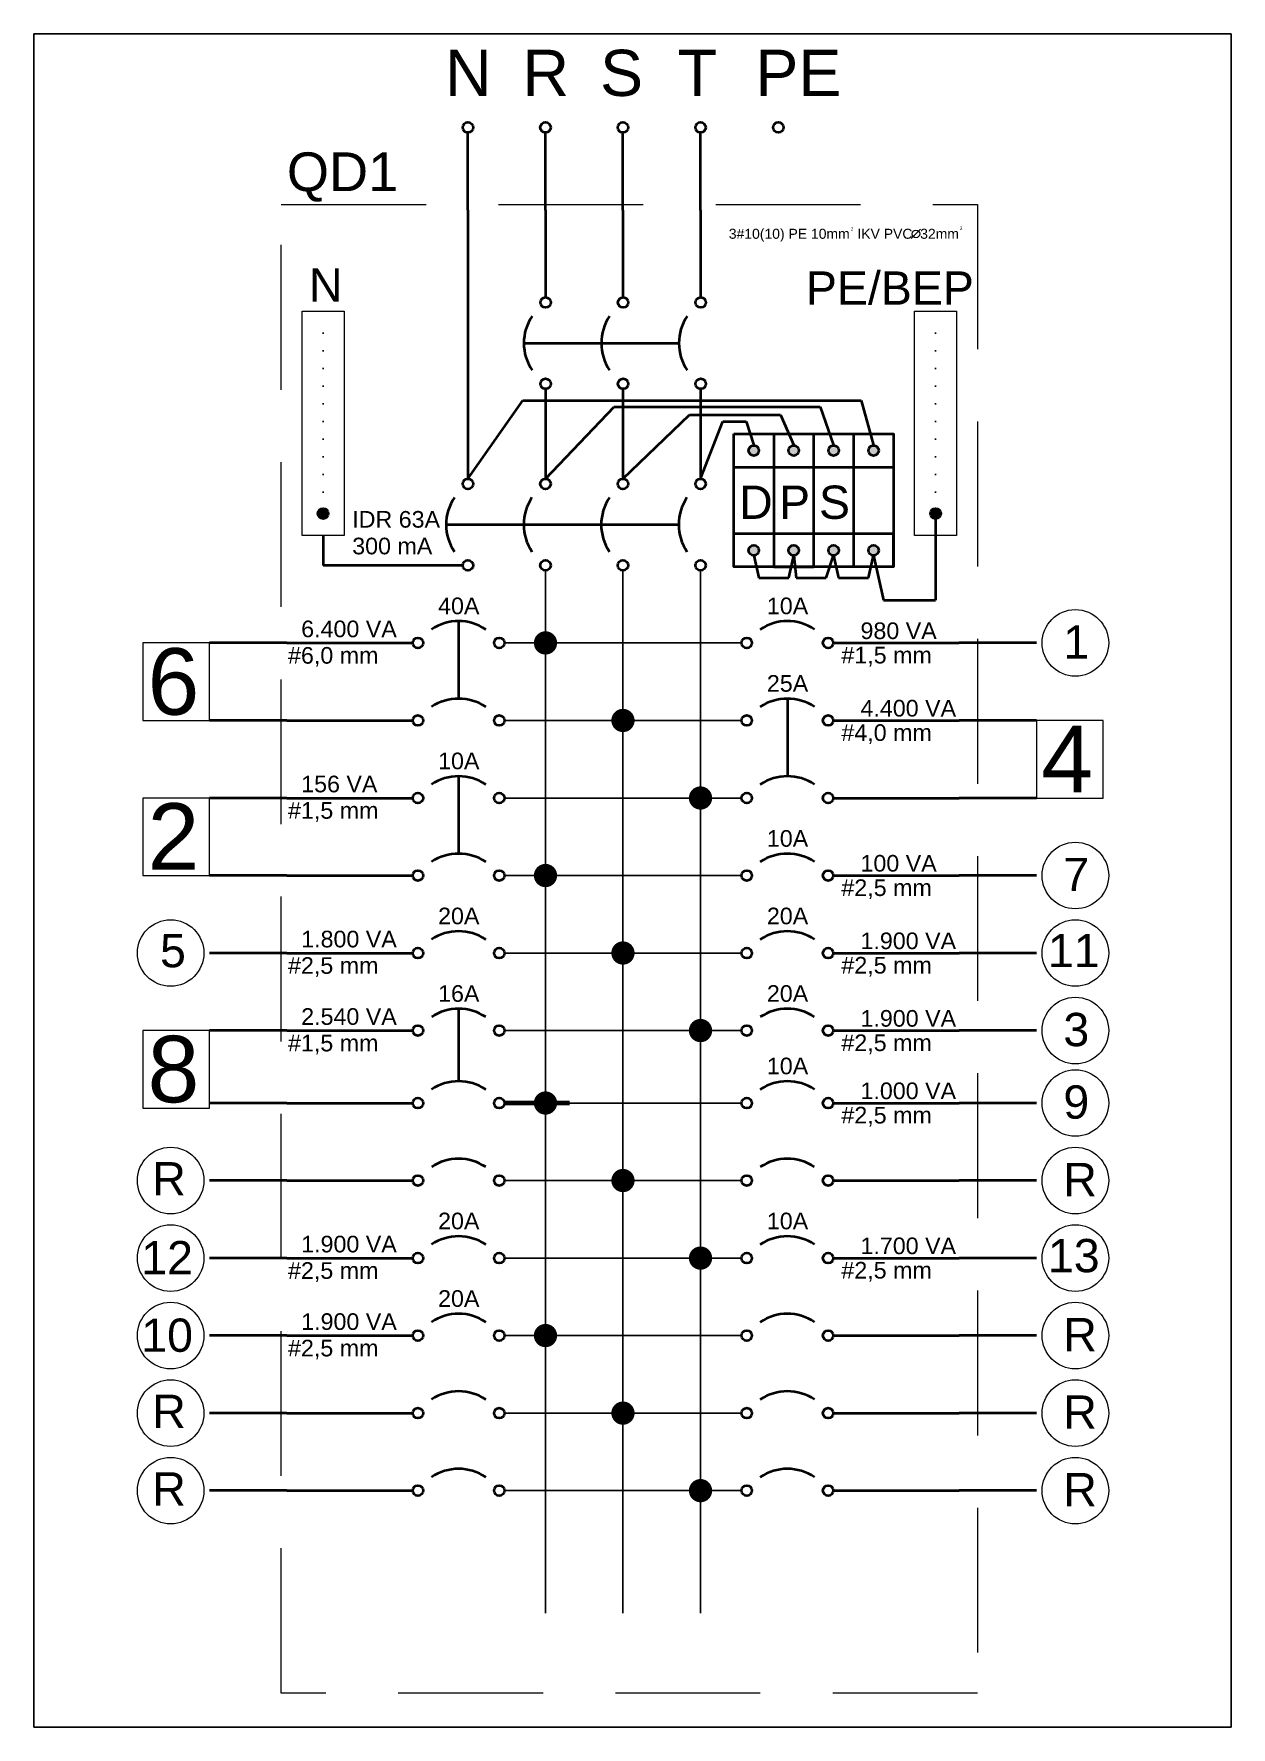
# Model space of a CAD drawing. Header units: millimetres. Extents: x 0 to 210, y 0 to 297.
import ezdxf

# ---------------------------------------------------------------- set-up
doc = ezdxf.new("R2010")
doc.units = ezdxf.units.MM
doc.linetypes.add('ACAD_ISO07W100', pattern=[3, 0, -3])
doc.linetypes.add('DASHEDX2', pattern=[38.1, 25.4, -12.7])
for name, color, linetype, lineweight in [('Barramento', 3, 'Continuous', 100), ('Borda', 1, 'DASHEDX2', 20), ('Detalhes', 1, 'Continuous', 20), ('Fiação', 5, 'Continuous', 40)]:
    doc.layers.add(name, color=color, linetype=linetype, lineweight=lineweight)
doc.styles.get("Standard").update_dxf_attribs({"font": 'ARIAL.TTF'})
doc.styles.add('style1', font='ARIAL.TTF')

msp = doc.modelspace()

# ---------------------------------------------------------------- hatches: boundary and pattern name
at = {"layer": 'Fiação'}
h = msp.add_hatch(color=256, dxfattribs=at)
h.dxf.hatch_style = 1
h.paths.add_polyline_path([(127.18, 223.92, 1), (125.36, 223.92, 1)])
h.paths.add_polyline_path([(134.18, 223.92, 1), (132.37, 223.92, 1)])
h.paths.add_polyline_path([(141.18, 223.92, 1), (139.37, 223.92, 1)])
h.paths.add_polyline_path([(148.19, 223.92, 1), (146.37, 223.92, 1)])
h.paths.add_polyline_path([(148.19, 206.41, 1), (146.37, 206.41, 1)])
h.paths.add_polyline_path([(141.18, 206.41, 1), (139.37, 206.41, 1)])
h.paths.add_polyline_path([(134.18, 206.41, 1), (132.37, 206.41, 1)])
h.paths.add_polyline_path([(127.18, 206.41, 1), (125.36, 206.41, 1)])
h = msp.add_hatch(color=256, dxfattribs=at)
h.dxf.hatch_style = 1
h.paths.add_polyline_path([(51.64, 212.87, 1), (49.83, 212.87, 1)])
h = msp.add_hatch(color=256, dxfattribs=at)
h.dxf.hatch_style = 1
h.paths.add_polyline_path([(157.26, 212.87, 1), (159.07, 212.87, 1)])

# ---------------------------------------------------------------- linework, layer by layer
for p, q in [((0, 0), (0, 297)), ((0, 297), (210, 297)), ((210, 297), (210, 0)), ((210, 0), (0, 0))]:
    msp.add_line(p, q)
at = {"layer": 'Barramento', "linetype": 'ACAD_ISO07W100', "lineweight": -3}
for p, q in [((50.74, 244.51), (50.74, 212.87)), ((158.16, 244.51), (158.16, 212.87))]:
    msp.add_line(p, q, dxfattribs=at)
at = {"layer": 'Barramento', "lineweight": -3}
for p, q in [((89.74, 202.88), (89.74, 100.7)), ((103.33, 202.88), (103.33, 100.7)), ((116.93, 202.88), (116.93, 100.7)), ((82.55, 190.17), (103.33, 190.17)), ((103.33, 190.17), (124.12, 190.17)), ((82.55, 176.57), (103.33, 176.57)), ((103.33, 176.57), (124.12, 176.57)), ((82.55, 162.97), (103.33, 162.97)), ((103.33, 162.97), (124.12, 162.97)), ((82.55, 149.37), (103.33, 149.37)), ((103.33, 149.37), (124.12, 149.37)), ((82.55, 135.78), (103.33, 135.78)), ((103.33, 135.78), (124.12, 135.78)), ((82.55, 122.18), (103.33, 122.18)), ((89.74, 122.18), (89.74, 20)), ((103.33, 122.18), (124.12, 122.18)), ((103.33, 122.18), (103.33, 20)), ((116.93, 122.18), (116.93, 20)), ((93.96, 109.46), (123.9, 109.46)), ((82.55, 95.87), (103.33, 95.87)), ((103.33, 95.87), (124.12, 95.87)), ((82.55, 82.27), (103.33, 82.27)), ((103.33, 82.27), (124.12, 82.27)), ((82.55, 68.68), (103.33, 68.68)), ((103.33, 68.68), (124.12, 68.68)), ((82.55, 55.08), (103.33, 55.08)), ((103.33, 55.08), (124.12, 55.08)), ((82.55, 41.48), (103.33, 41.48)), ((103.33, 41.48), (124.12, 41.48))]:
    msp.add_line(p, q, dxfattribs=at)
at = {"layer": 'Barramento'}
msp.add_line((93.96, 109.46), (82.55, 109.46), dxfattribs=at)
at = {"layer": 'Barramento', "lineweight": -3, "const_width": 2.04}
for points in [[(88.72, 190.17, 1), (90.76, 190.17, 1)], [(102.31, 176.57, 1), (104.35, 176.57, 1)], [(115.91, 162.97, 1), (117.95, 162.97, 1)], [(88.72, 149.37, 1), (90.76, 149.37, 1)], [(102.31, 135.78, 1), (104.35, 135.78, 1)], [(115.91, 122.18, 1), (117.95, 122.18, 1)], [(88.72, 109.47, 1), (90.76, 109.47, 1)], [(102.31, 95.87, 1), (104.35, 95.87, 1)], [(115.91, 82.27, 1), (117.95, 82.27, 1)], [(88.72, 68.68, 1), (90.76, 68.68, 1)], [(102.31, 55.08, 1), (104.35, 55.08, 1)], [(115.91, 41.48, 1), (117.95, 41.48, 1)]]:
    msp.add_lwpolyline(points, format="xyb", close=True, dxfattribs=at)
at = {"layer": 'Borda'}
msp.add_lwpolyline([(43.39, 267.08), (165.51, 267.08), (165.51, 5.98), (43.39, 5.98)], close=True, dxfattribs=at)
at = {"layer": 'Detalhes'}
for p, q in [((154.71, 261.91), (153.88, 261.08)), ((154.71, 261.91), (155.53, 262.74)), ((155.53, 262.74), (154.71, 261.91))]:
    msp.add_line(p, q, dxfattribs=at)
for points in [[(47.06, 248.36), (54.41, 248.36), (54.41, 209.01), (47.06, 209.01)], [(154.49, 248.36), (161.84, 248.36), (161.84, 209.01), (154.49, 209.01)], [(30.79, 190.17), (19.12, 190.17), (19.12, 176.57), (30.79, 176.57)], [(187.55, 176.57), (175.88, 176.57), (175.88, 162.97), (187.55, 162.97)], [(30.79, 162.97), (19.12, 162.97), (19.12, 149.37), (30.79, 149.37)], [(30.79, 122.18), (19.12, 122.18), (19.12, 108.58), (30.79, 108.58)]]:
    msp.add_lwpolyline(points, close=True, dxfattribs=at)
for centre, radius in [((154.71, 261.91), 0.678), ((182.68, 190.17), 5.84), ((182.68, 149.37), 5.84), ((23.99, 135.78), 5.84), ((182.68, 135.78), 5.84), ((182.68, 122.18), 5.84), ((182.68, 109.47), 5.84), ((23.99, 95.87), 5.84), ((182.68, 95.87), 5.84), ((23.99, 82.27), 5.84), ((182.68, 82.27), 5.84), ((23.99, 68.68), 5.84), ((182.68, 68.68), 5.84), ((23.99, 55.08), 5.84), ((182.68, 55.08), 5.84), ((23.99, 41.48), 5.84), ((182.68, 41.48), 5.84)]:
    msp.add_circle(centre, radius, dxfattribs=at)
at = {"layer": 'Fiação'}
for p, q in [((76.14, 266.09), (76.14, 279.69)), ((89.74, 266.09), (89.74, 279.69)), ((103.33, 266.09), (103.33, 279.69)), ((116.93, 266.09), (116.93, 279.69)), ((76.14, 266.09), (76.14, 250.8)), ((89.74, 266.09), (89.74, 250.8)), ((103.33, 266.09), (103.33, 250.8)), ((116.93, 266.09), (116.93, 250.8)), ((76.14, 250.8), (76.14, 234.71)), ((85.94, 242.75), (113.14, 242.75)), ((76.14, 234.71), (76.14, 218.97)), ((89.74, 234.71), (89.74, 218.97)), ((103.33, 234.71), (103.33, 218.97)), ((116.93, 234.71), (116.93, 218.97)), ((76.14, 218.97), (85.76, 232.71)), ((85.76, 232.71), (145.12, 232.71)), ((145.12, 232.71), (147.28, 224.83)), ((89.74, 218.97), (101.76, 231.61)), ((101.76, 231.61), (137.89, 231.61)), ((103.33, 218.97), (115.01, 230.16)), ((115.01, 230.16), (130.97, 230.16)), ((116.93, 218.97), (120.85, 229)), ((120.85, 229), (124.96, 229)), ((124.96, 229), (126.27, 224.83)), ((130.97, 230.16), (133.27, 224.83)), ((137.89, 231.61), (140.28, 224.83)), ((122.77, 226.84), (129.77, 226.84)), ((129.77, 226.84), (129.77, 203.5)), ((136.78, 203.5), (136.78, 226.84)), ((136.78, 226.84), (143.78, 226.84)), ((143.78, 226.84), (143.78, 203.5)), ((122.77, 209.33), (122.77, 221)), ((122.77, 221), (150.78, 221)), ((50.74, 213.78), (50.74, 211.96)), ((50.74, 213.78), (50.74, 211.96)), ((72.31, 210.92), (85.91, 210.92)), ((85.91, 210.92), (113.11, 210.92)), ((158.16, 211.96), (158.16, 197.66)), ((50.74, 209.01), (50.74, 203.78)), ((150.78, 209.33), (122.77, 209.33)), ((150.78, 203.5), (150.78, 209.33)), ((126.27, 205.51), (127.15, 201.58)), ((132.4, 201.58), (133.27, 205.51)), ((133.27, 205.51), (133.71, 201.58)), ((138.96, 201.58), (140.28, 205.51)), ((140.28, 205.51), (141.15, 201.58)), ((146.4, 201.58), (147.28, 205.51)), ((147.28, 205.51), (149.03, 197.66)), ((75.23, 203.78), (50.74, 203.78)), ((129.77, 203.5), (136.78, 203.5)), ((127.15, 201.58), (132.4, 201.58)), ((133.71, 201.58), (138.96, 201.58)), ((141.15, 201.58), (146.4, 201.58)), ((149.03, 197.66), (158.16, 197.66)), ((74.5, 193.99), (74.5, 180.39)), ((44.39, 190.17), (30.79, 190.17)), ((44.39, 190.17), (66.45, 190.17)), ((140.21, 190.17), (162.28, 190.17)), ((175.88, 190.17), (162.28, 190.17)), ((132.17, 180.39), (132.17, 166.8)), ((44.39, 176.57), (30.79, 176.57)), ((44.39, 176.57), (66.45, 176.57)), ((140.21, 176.57), (162.28, 176.57)), ((175.88, 176.57), (162.28, 176.57)), ((74.5, 166.8), (74.5, 153.2)), ((44.39, 162.97), (30.79, 162.97)), ((44.39, 162.97), (66.45, 162.97)), ((140.21, 162.97), (162.28, 162.97)), ((175.88, 162.97), (162.28, 162.97)), ((44.39, 149.37), (30.79, 149.37)), ((44.39, 149.37), (66.45, 149.37)), ((140.21, 149.37), (162.28, 149.37)), ((175.88, 149.37), (162.28, 149.37)), ((44.39, 135.78), (30.79, 135.78)), ((44.39, 135.78), (66.45, 135.78)), ((140.21, 135.78), (162.28, 135.78)), ((175.88, 135.78), (162.28, 135.78)), ((74.5, 126), (74.5, 113.29)), ((44.39, 122.18), (30.79, 122.18)), ((44.39, 122.18), (66.45, 122.18)), ((140.21, 122.18), (162.28, 122.18)), ((175.88, 122.18), (162.28, 122.18)), ((44.39, 109.47), (30.79, 109.47)), ((44.39, 109.47), (66.45, 109.47)), ((140.21, 109.47), (162.28, 109.47)), ((175.88, 109.47), (162.28, 109.47)), ((44.39, 95.87), (30.79, 95.87)), ((44.39, 95.87), (66.45, 95.87)), ((140.21, 95.87), (162.28, 95.87)), ((175.88, 95.87), (162.28, 95.87)), ((44.39, 82.27), (30.79, 82.27)), ((44.39, 82.27), (66.45, 82.27)), ((140.21, 82.27), (162.28, 82.27)), ((175.88, 82.27), (162.28, 82.27)), ((44.39, 68.68), (30.79, 68.68)), ((44.39, 68.68), (66.45, 68.68)), ((140.21, 68.68), (162.28, 68.68)), ((175.88, 68.68), (162.28, 68.68)), ((44.39, 55.08), (30.79, 55.08)), ((44.39, 55.08), (66.45, 55.08)), ((140.21, 55.08), (162.28, 55.08)), ((175.88, 55.08), (162.28, 55.08)), ((44.39, 41.48), (30.79, 41.48)), ((44.39, 41.48), (66.45, 41.48)), ((140.21, 41.48), (162.28, 41.48)), ((175.88, 41.48), (162.28, 41.48))]:
    msp.add_line(p, q, dxfattribs=at)
msp.add_lwpolyline([(122.77, 226.84), (150.78, 226.84), (150.78, 203.5), (122.77, 203.5)], close=True, dxfattribs=at)
for centre in [(76.14, 280.6), (89.74, 280.6), (103.33, 280.6), (116.93, 280.6), (130.58, 280.6), (89.76, 249.89), (103.36, 249.89), (116.96, 249.89), (89.76, 235.62), (103.36, 235.62), (116.96, 235.62), (126.27, 223.92), (133.27, 223.92), (140.28, 223.92), (147.28, 223.92), (76.14, 218.06), (89.74, 218.06), (103.33, 218.06), (116.93, 218.06), (50.74, 212.87), (158.16, 212.87), (126.27, 206.41), (133.27, 206.41), (140.28, 206.41), (147.28, 206.41), (76.13, 203.78), (89.74, 203.78), (103.33, 203.78), (116.93, 203.78), (67.36, 190.17), (81.64, 190.17), (125.03, 190.17), (139.31, 190.17), (67.36, 176.57), (81.64, 176.57), (125.03, 176.57), (139.31, 176.57), (67.36, 162.97), (81.64, 162.97), (125.03, 162.97), (139.31, 162.97), (67.36, 149.37), (81.64, 149.37), (125.03, 149.37), (139.31, 149.37), (67.36, 135.78), (81.64, 135.78), (125.03, 135.78), (139.31, 135.78), (67.36, 122.18), (81.64, 122.18), (125.03, 122.18), (139.31, 122.18), (67.36, 109.47), (81.64, 109.47), (125.03, 109.47), (139.31, 109.47), (67.36, 95.87), (81.64, 95.87), (125.03, 95.87), (139.31, 95.87), (67.36, 82.27), (81.64, 82.27), (125.03, 82.27), (139.31, 82.27), (67.36, 68.68), (81.64, 68.68), (125.03, 68.68), (139.31, 68.68), (67.36, 55.08), (81.64, 55.08), (125.03, 55.08), (139.31, 55.08), (67.36, 41.48), (81.64, 41.48), (125.03, 41.48), (139.31, 41.48)]:
    msp.add_circle(centre, 0.907, dxfattribs=at)
for centre, start, end in [((94.52, 242.75), 146.3099, 213.6901), ((108.12, 242.75), 146.3099, 213.6901), ((121.72, 242.75), 146.3099, 213.6901), ((80.89, 210.92), 146.3099, 213.6901), ((94.5, 210.92), 146.3099, 213.6901), ((108.09, 210.92), 146.3099, 213.6901), ((121.69, 210.92), 146.3099, 213.6901), ((74.5, 185.41), 56.3099, 123.6901), ((132.17, 185.41), 56.3099, 123.6901), ((74.5, 171.81), 56.3099, 123.6901), ((132.17, 171.81), 56.3099, 123.6901), ((74.5, 158.21), 56.3099, 123.6901), ((132.17, 158.21), 56.3099, 123.6901), ((74.5, 144.62), 56.3099, 123.6901), ((132.17, 144.62), 56.3099, 123.6901), ((74.5, 131.02), 56.3099, 123.6901), ((132.17, 131.02), 56.3099, 123.6901), ((74.5, 117.42), 56.3099, 123.6901), ((132.17, 117.42), 56.3099, 123.6901), ((74.5, 104.71), 56.3099, 123.6901), ((132.17, 104.71), 56.3099, 123.6901), ((74.5, 91.11), 56.3099, 123.6901), ((132.17, 91.11), 56.3099, 123.6901), ((74.5, 77.51), 56.3099, 123.6901), ((132.17, 77.51), 56.3099, 123.6901), ((74.5, 63.92), 56.3099, 123.6901), ((132.17, 63.92), 56.3099, 123.6901), ((74.5, 50.32), 56.3099, 123.6901), ((132.17, 50.32), 56.3099, 123.6901), ((74.5, 36.72), 56.3099, 123.6901), ((132.17, 36.72), 56.3099, 123.6901)]:
    msp.add_arc(centre, 8.58, start, end, dxfattribs=at)

# ---------------------------------------------------------------- texts
at = {"layer": 'Detalhes'}
for s, height, p in [('N', 8.1, (72.11, 286.11)), ('R', 8.1, (85.71, 286.11)), ('S', 8.1, (99.31, 286.11)), ('T', 8.1, (112.91, 286.11)), ('PE', 8.104, (126.55, 286.11)), ('3#10(10) PE 10mm  IKV PVC  32mm', 1.7507, (121.89, 261.06)), ('2', 0.584, (143.27, 262.49)), ('2', 0.584, (162.42, 262.61)), ('N', 5.84, (48.25, 250.05)), ('PE/BEP', 5.836, (135.42, 249.5)), ('IDR 63A', 2.918, (55.84, 210.39)), ('300 mA', 2.918, (55.84, 205.71)), ('40A', 2.918, (70.9, 195.21)), ('10A', 2.918, (128.57, 195.21)), ('6.400 VA', 2.918, (46.89, 191.17)), ('980 VA', 2.918, (144.99, 190.85)), ('1', 5.84, (180.57, 187.43)), ('6', 11.67, (19.95, 177.58)), ('#6,0 mm', 2.918, (44.58, 186.53)), ('#1,5 mm', 2.918, (141.64, 186.57)), ('25A', 2.918, (128.57, 181.61)), ('4.400 VA', 2.918, (144.99, 177.26)), ('#4,0 mm', 2.918, (141.64, 172.98)), ('4', 11.67, (176.71, 163.98)), ('10A', 2.918, (70.9, 168.01)), ('156 VA', 2.918, (46.89, 163.97)), ('2', 11.67, (19.95, 150.38)), ('#1,5 mm', 2.918, (44.58, 159.33)), ('10A', 2.918, (128.57, 154.42)), ('100 VA', 2.918, (144.99, 150.06)), ('7', 5.84, (180.57, 146.63)), ('#2,5 mm', 2.918, (141.64, 145.78)), ('20A', 2.918, (70.9, 140.82)), ('20A', 2.918, (128.57, 140.82)), ('1.800 VA', 2.918, (46.89, 136.77)), ('5', 5.84, (22.13, 133.28)), ('1.900 VA', 2.918, (144.99, 136.46)), ('11', 5.836, (177.87, 133.3)), ('#2,5 mm', 2.918, (44.58, 132.13)), ('#2,5 mm', 2.918, (141.64, 132.18)), ('16A', 2.918, (70.9, 127.22)), ('20A', 2.918, (128.57, 127.22)), ('2.540 VA', 2.918, (46.89, 123.18)), ('1.900 VA', 2.918, (144.99, 122.86)), ('3', 5.84, (180.57, 119.44)), ('8', 11.67, (19.95, 109.59)), ('#1,5 mm', 2.918, (44.58, 118.53)), ('#2,5 mm', 2.918, (141.64, 118.58)), ('10A', 2.918, (128.57, 114.51)), ('1.000 VA', 2.918, (144.99, 110.15)), ('9', 5.84, (180.57, 106.73)), ('#2,5 mm', 2.918, (141.64, 105.88)), ('R', 5.84, (20.77, 93.27)), ('R', 5.84, (180.57, 93.13)), ('20A', 2.918, (70.9, 87.32)), ('10A', 2.918, (128.57, 87.32)), ('1.900 VA', 2.918, (46.89, 83.27)), ('12', 5.836, (18.84, 79.43)), ('1.700 VA', 2.918, (144.99, 82.96)), ('13', 5.836, (177.87, 79.79)), ('#2,5 mm', 2.918, (44.58, 78.63)), ('#2,5 mm', 2.918, (141.64, 78.68)), ('20A', 2.918, (70.9, 73.72)), ('10', 5.836, (18.84, 65.83)), ('1.900 VA', 2.918, (46.89, 69.67)), ('R', 5.84, (180.57, 65.93)), ('#2,5 mm', 2.918, (44.58, 65.03)), ('R', 5.84, (20.77, 52.47)), ('R', 5.84, (180.57, 52.34)), ('R', 5.84, (20.77, 38.87)), ('R', 5.84, (180.57, 38.74))]:
    msp.add_text(s, height=height, dxfattribs=at).set_placement(p)
at = {"layer": 'Detalhes', "style": 'style1'}
msp.add_text('QD1', height=6.8, dxfattribs=at).set_placement((44.38, 269.41))
at = {"layer": 'Fiação'}
for s, p in [('D', (123.7, 211.93)), ('P', (130.7, 211.93)), ('S', (137.71, 211.93))]:
    msp.add_text(s, height=5.84, dxfattribs=at).set_placement(p)

doc.saveas('drawing.dxf')
